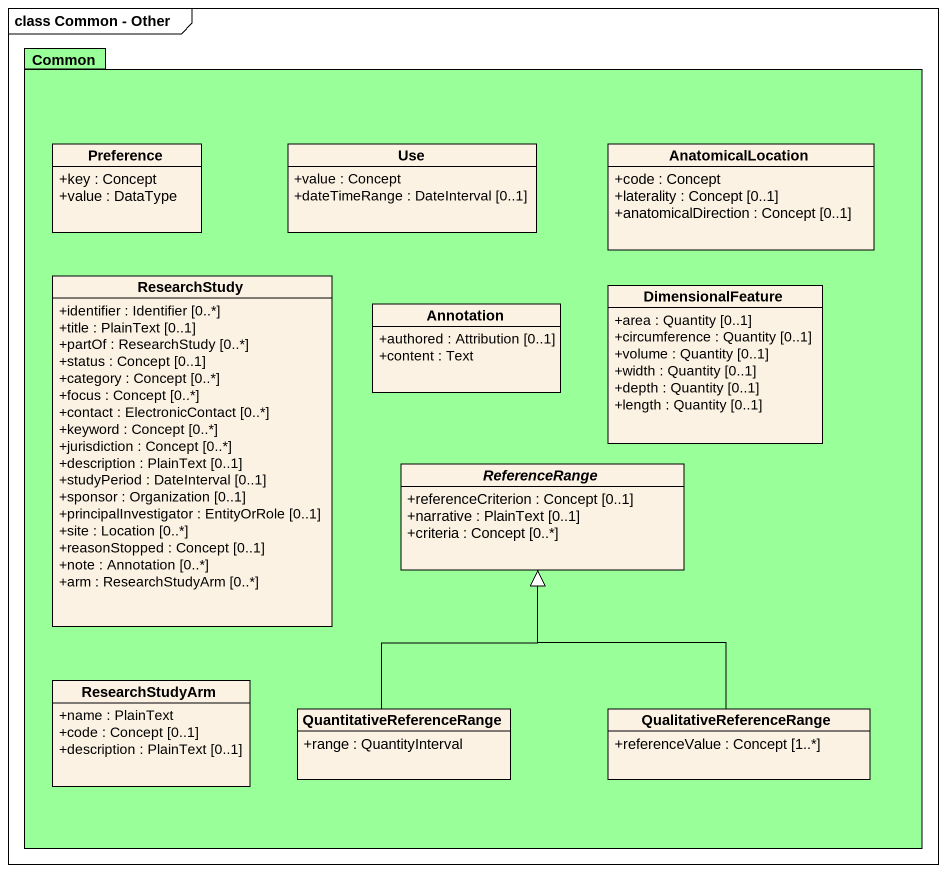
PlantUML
@startuml
mainframe class Common - Other
hide circle
hide empty members
skinparam classAttributeIconSize 0
package Common #99FF99 {
  class Preference {
    +key : Concept
    +value : DataType
  }
  class Use {
    +value : Concept
    +dateTimeRange : DateInterval [0..1]
  }
  class AnatomicalLocation {
    +code : Concept
    +laterality : Concept [0..1]
    +anatomicalDirection : Concept [0..1]
  }
  class ResearchStudy {
    +identifier : Identifier [0..*]
    +title : PlainText [0..1]
    +partOf : ResearchStudy [0..*]
    +status : Concept [0..1]
    +category : Concept [0..*]
    +focus : Concept [0..*]
    +contact : ElectronicContact [0..*]
    +keyword : Concept [0..*]
    +jurisdiction : Concept [0..*]
    +description : PlainText [0..1]
    +studyPeriod : DateInterval [0..1]
    +sponsor : Organization [0..1]
    +principalInvestigator : EntityOrRole [0..1]
    +site : Location [0..*]
    +reasonStopped : Concept [0..1]
    +note : Annotation [0..*]
    +arm : ResearchStudyArm [0..*]
  }
  class "Annotation" as Annotation_ {
    +authored : Attribution [0..1]
    +content : Text
  }
  class DimensionalFeature {
    +area : Quantity [0..1]
    +circumference : Quantity [0..1]
    +volume : Quantity [0..1]
    +width : Quantity [0..1]
    +depth : Quantity [0..1]
    +length : Quantity [0..1]
  }
  abstract class ReferenceRange {
    +referenceCriterion : Concept [0..1]
    +narrative : PlainText [0..1]
    +criteria : Concept [0..*]
  }
  class ResearchStudyArm {
    +name : PlainText
    +code : Concept [0..1]
    +description : PlainText [0..1]
  }
  class QuantitativeReferenceRange {
    +range : QuantityInterval
  }
  class QualitativeReferenceRange {
    +referenceValue : Concept [1..*]
  }
}
QuantitativeReferenceRange -up-|> ReferenceRange
QualitativeReferenceRange -up-|> ReferenceRange
@enduml
